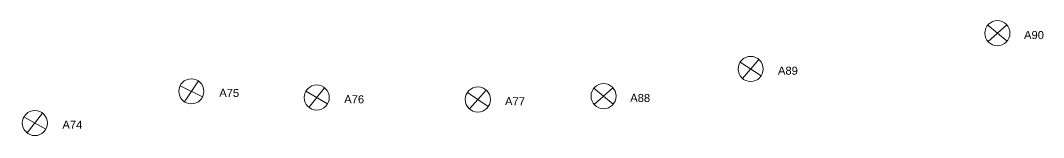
# Model space of a CAD drawing. Header units: millimetres. Extents: x 676447 to 689606, y 7455628 to 7463967.
# Drawn here: x 683207.2 to 683296.6, y 7459806.2 to 7459816.4 of the extents above; entities that cross this region are included whole.
import ezdxf

# ---------------------------------------------------------------- set-up
doc = ezdxf.new("R2010")
doc.units = ezdxf.units.MM
doc.header["$LTSCALE"] = 0.1
doc.header["$MEASUREMENT"] = 0
doc.linetypes.add('PHANTOM2', pattern=[1.25, 0.625, -0.125, 0.125, -0.125, 0.125, -0.125])
doc.layers.add('10.4-Postes', color=1, linetype='Continuous', lineweight=0)
doc.layers.add('LEGENDAS_INFRAESTRUTURAS', color=7, linetype='Continuous')
doc.layers.add('NOS_DE_INFRAESTRUTURA', color=7, linetype='Continuous')
doc.styles.get("Standard").update_dxf_attribs({"font": 'arial.ttf'})

# ---------------------------------------------------------------- blocks, each defined once
blk = doc.blocks.new('PTPT')
at = {"layer": '10.4-Postes', "color": 1, "linetype": 'PHANTOM2'}
for points in [[(-0.00000786, 0.0000104), (0.00000746, -0.00000204)], [(0.00000704, 0.00001089), (-0.00000744, -0.00000253)]]:
    blk.add_lwpolyline(points, dxfattribs=at)
at = {"layer": '10.4-Postes', "color": 1}
blk.add_circle((-0.0000002, 0.00000418), 0.00000987, dxfattribs=at)

msp = doc.modelspace()

# ---------------------------------------------------------------- block references
at = {"layer": 'NOS_DE_INFRAESTRUTURA', "color": 1}
for p, xscale, yscale, zscale, rotation in [((683292.616, 7459814.829), 111319.4907932735, 111319.4907932735, 111319.4907932735, 359.3024115554336), ((683271.091, 7459811.713), 111319.4907932736, 111319.4907932736, 111319.4907932736, 6.30249246966927), ((683222.228, 7459809.772), 111319.4907932736, 111319.4907932736, 111319.4907932736, 13.30267772462479), ((683233.154, 7459809.218), 111319.4907932736, 111319.4907932736, 111319.4907932736, 8.302635997823149), ((683247.223, 7459809.047), 111319.4907932735, 111319.4907932735, 111319.4907932735, 5.30258243364713), ((683258.17, 7459809.334), 111319.4907932736, 111319.4907932736, 111319.4907932736, 359.3025408861353), ((683208.512, 7459806.993), 111319.4907932736, 111319.4907932736, 111319.4907932736, 9.302729041165993)]:
    msp.add_blockref('PTPT', p, dxfattribs=dict(at, xscale=xscale, yscale=yscale, zscale=zscale, rotation=rotation))

# ---------------------------------------------------------------- texts
at = {"layer": 'LEGENDAS_INFRAESTRUTURAS', "color": 1}
for s, rotation, p in [('A90', 359.3024, (683294.926, 7459814.801)), ('A89', 359.30248, (683273.401, 7459811.685)), ('A75', 359.30267, (683224.537, 7459809.744)), ('A76', 359.30263, (683235.464, 7459809.19)), ('A77', 359.30257, (683249.533, 7459809.019)), ('A88', 359.30253, (683260.48, 7459809.306)), ('A74', 359.30272, (683210.822, 7459806.964))]:
    msp.add_text(s, height=0.7, rotation=rotation, dxfattribs=at).set_placement(p)

doc.saveas('drawing.dxf')
